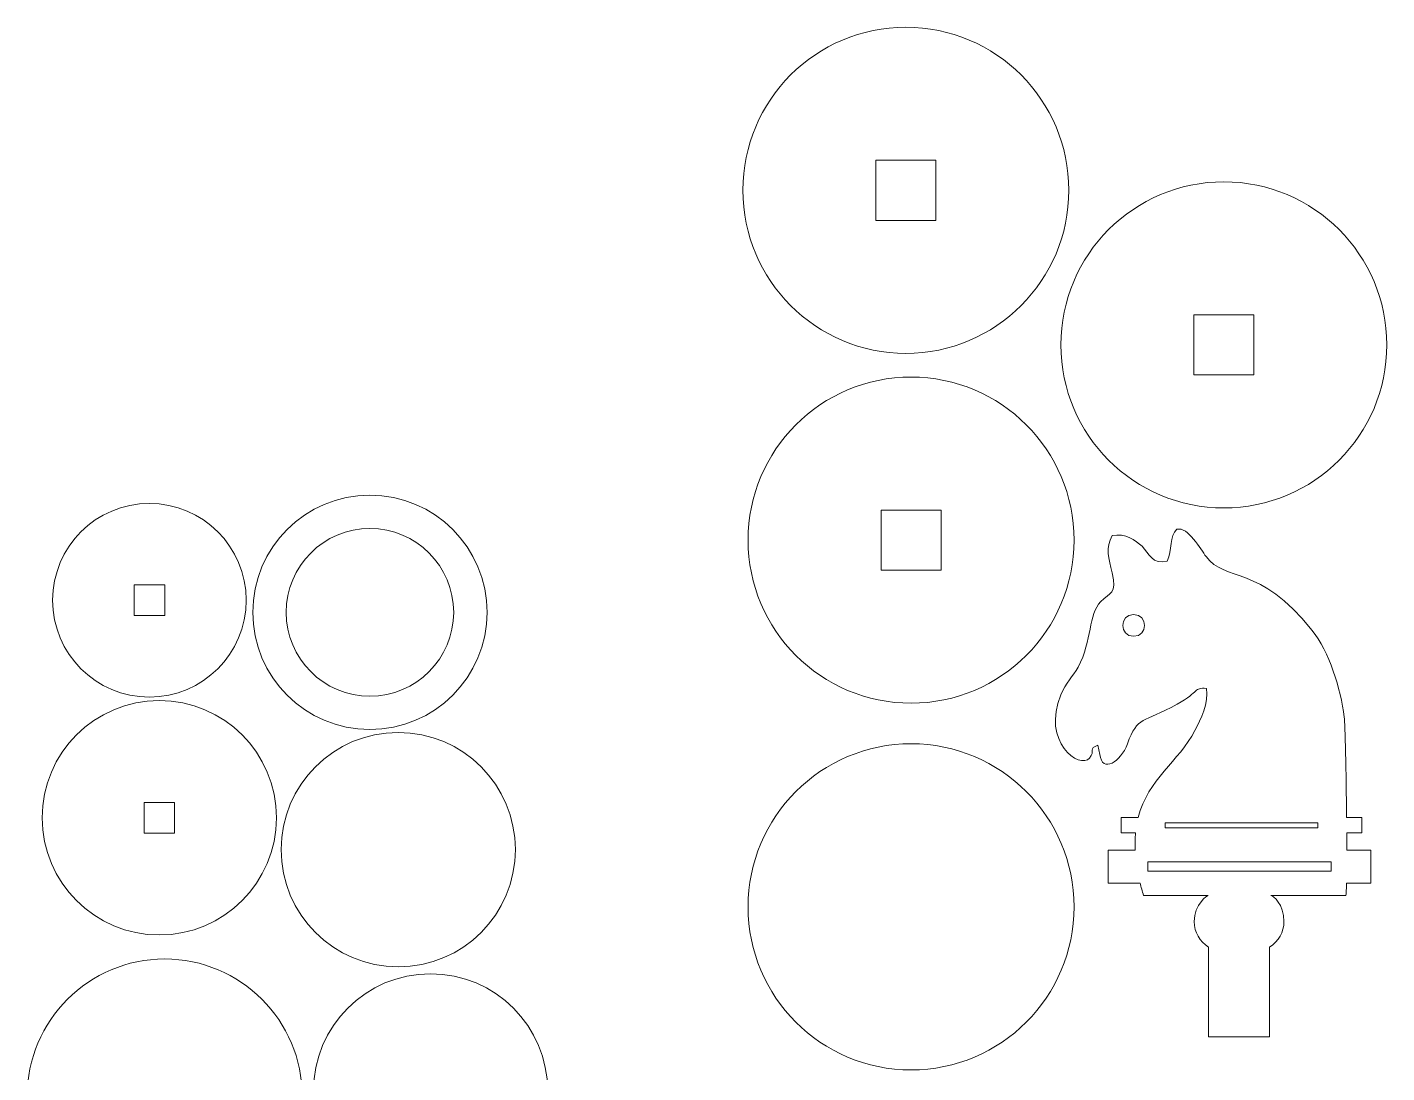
# Model space of a CAD drawing. Header units: centimetres. Extents: x -42.4 to 48.9, y -29.7 to 10.7.
# Drawn here: x -33.8 to -20.45, y -5.58 to 4.68 of the extents above; entities that cross this region are included whole.
import ezdxf

# ---------------------------------------------------------------- set-up
doc = ezdxf.new("R2010")
doc.units = ezdxf.units.CM
doc.header["$MEASUREMENT"] = 0
doc.layers.add('layer 1', color=7, linetype='Continuous')

msp = doc.modelspace()

# ---------------------------------------------------------------- linework, layer by layer
at = {"layer": 'layer 1', "color": 250, "lineweight": 20}
for points, knots in [([(-25.17165, 4.67726), (-24.28801, 4.67726), (-23.57166, 3.96092), (-23.57166, 3.07726), (-23.57166, 3.07726), (-23.57166, 2.1936), (-24.28801, 1.47726), (-25.17165, 1.47726), (-25.17165, 1.47726), (-26.05531, 1.47726), (-26.77166, 2.1936), (-26.77166, 3.07726), (-26.77166, 3.07726), (-26.77166, 3.96092), (-26.05531, 4.67726), (-25.17165, 4.67726)], [0, 0, 0, 0, 0.2, 0.2, 0.2, 0.2, 0.4, 0.4, 0.4, 0.4, 0.6, 0.6, 0.6, 0.6, 1, 1, 1, 1]), ([(-25.46666, 3.37226), (-25.46666, 3.37226), (-24.87666, 3.37226), (-24.87666, 3.37226), (-24.87666, 3.37226), (-24.87666, 3.37226), (-24.87666, 2.78226), (-24.87666, 2.78226), (-24.87666, 2.78226), (-24.87666, 2.78226), (-25.46666, 2.78226), (-25.46666, 2.78226), (-25.46666, 2.78226), (-25.46666, 2.78226), (-25.46666, 3.37226), (-25.46666, 3.37226)], [0, 0, 0, 0, 0.2, 0.2, 0.2, 0.2, 0.4, 0.4, 0.4, 0.4, 0.6, 0.6, 0.6, 0.6, 1, 1, 1, 1]), ([(-22.04957, 3.16017), (-21.16593, 3.16017), (-20.44958, 2.44383), (-20.44958, 1.56017), (-20.44958, 1.56017), (-20.44958, 0.67651), (-21.16593, -0.03983), (-22.04957, -0.03983), (-22.04957, -0.03983), (-22.93323, -0.03983), (-23.64958, 0.67651), (-23.64958, 1.56017), (-23.64958, 1.56017), (-23.64958, 2.44383), (-22.93323, 3.16017), (-22.04957, 3.16017)], [0, 0, 0, 0, 0.2, 0.2, 0.2, 0.2, 0.4, 0.4, 0.4, 0.4, 0.6, 0.6, 0.6, 0.6, 1, 1, 1, 1]), ([(-22.34458, 1.85517), (-22.34458, 1.85517), (-21.75458, 1.85517), (-21.75458, 1.85517), (-21.75458, 1.85517), (-21.75458, 1.85517), (-21.75458, 1.26517), (-21.75458, 1.26517), (-21.75458, 1.26517), (-21.75458, 1.26517), (-22.34458, 1.26517), (-22.34458, 1.26517), (-22.34458, 1.26517), (-22.34458, 1.26517), (-22.34458, 1.85517), (-22.34458, 1.85517)], [0, 0, 0, 0, 0.2, 0.2, 0.2, 0.2, 0.4, 0.4, 0.4, 0.4, 0.6, 0.6, 0.6, 0.6, 1, 1, 1, 1]), ([(-25.12045, 1.24456), (-24.23681, 1.24456), (-23.52046, 0.52822), (-23.52046, -0.35544), (-23.52046, -0.35544), (-23.52046, -1.2391), (-24.23681, -1.95544), (-25.12045, -1.95544), (-25.12045, -1.95544), (-26.00411, -1.95544), (-26.72046, -1.2391), (-26.72046, -0.35544), (-26.72046, -0.35544), (-26.72046, 0.52822), (-26.00411, 1.24456), (-25.12045, 1.24456)], [0, 0, 0, 0, 0.2, 0.2, 0.2, 0.2, 0.4, 0.4, 0.4, 0.4, 0.6, 0.6, 0.6, 0.6, 1, 1, 1, 1]), ([(-32.59832, 0.00479), (-32.07364, 0.00479), (-31.64832, -0.42051), (-31.64832, -0.9452), (-31.64832, -0.9452), (-31.64832, -1.46988), (-32.07364, -1.8952), (-32.59832, -1.8952), (-32.59832, -1.8952), (-33.12301, -1.8952), (-33.54832, -1.46988), (-33.54832, -0.9452), (-33.54832, -0.9452), (-33.54832, -0.42051), (-33.12301, 0.00479), (-32.59832, 0.00479)], [0, 0, 0, 0, 0.2, 0.2, 0.2, 0.2, 0.4, 0.4, 0.4, 0.4, 0.6, 0.6, 0.6, 0.6, 1, 1, 1, 1]), ([(-30.43339, 0.08594), (-29.79827, 0.08594), (-29.28339, -0.42893), (-29.28339, -1.06406), (-29.28339, -1.06406), (-29.28339, -1.69919), (-29.79827, -2.21406), (-30.43339, -2.21406), (-30.43339, -2.21406), (-31.06852, -2.21406), (-31.58339, -1.69919), (-31.58339, -1.06406), (-31.58339, -1.06406), (-31.58339, -0.42893), (-31.06852, 0.08594), (-30.43339, 0.08594)], [0, 0, 0, 0, 0.2, 0.2, 0.2, 0.2, 0.4, 0.4, 0.4, 0.4, 0.6, 0.6, 0.6, 0.6, 1, 1, 1, 1]), ([(-25.41546, -0.06044), (-25.41546, -0.06044), (-24.82546, -0.06044), (-24.82546, -0.06044), (-24.82546, -0.06044), (-24.82546, -0.06044), (-24.82546, -0.65044), (-24.82546, -0.65044), (-24.82546, -0.65044), (-24.82546, -0.65044), (-25.41546, -0.65044), (-25.41546, -0.65044), (-25.41546, -0.65044), (-25.41546, -0.65044), (-25.41546, -0.06044), (-25.41546, -0.06044)], [0, 0, 0, 0, 0.2, 0.2, 0.2, 0.2, 0.4, 0.4, 0.4, 0.4, 0.6, 0.6, 0.6, 0.6, 1, 1, 1, 1]), ([(-30.43339, -0.2417), (-29.97922, -0.2417), (-29.61103, -0.60988), (-29.61103, -1.06406), (-29.61103, -1.06406), (-29.61103, -1.51824), (-29.97922, -1.88642), (-30.43339, -1.88642), (-30.43339, -1.88642), (-30.88757, -1.88642), (-31.25575, -1.51824), (-31.25575, -1.06406), (-31.25575, -1.06406), (-31.25575, -0.60988), (-30.88757, -0.2417), (-30.43339, -0.2417)], [0, 0, 0, 0, 0.2, 0.2, 0.2, 0.2, 0.4, 0.4, 0.4, 0.4, 0.6, 0.6, 0.6, 0.6, 1, 1, 1, 1]), ([(-21.58858, -3.8426), (-21.58858, -3.8426), (-20.85202, -3.84321), (-20.85202, -3.84321), (-20.85202, -3.84321), (-20.84891, -3.82997), (-20.8467, -3.78604), (-20.84524, -3.72052), (-20.84524, -3.72052), (-20.84524, -3.72052), (-20.60675, -3.72052), (-20.60675, -3.72052), (-20.60675, -3.72052), (-20.60675, -3.72052), (-20.60675, -3.39615), (-20.60675, -3.39615), (-20.60675, -3.39615), (-20.60675, -3.39615), (-20.84295, -3.39615), (-20.84295, -3.39615), (-20.84295, -3.39615), (-20.84304, -3.34271), (-20.84327, -3.28647), (-20.84361, -3.22858), (-20.84361, -3.22858), (-20.84361, -3.22858), (-20.69595, -3.22858), (-20.69595, -3.22858), (-20.69595, -3.22858), (-20.69595, -3.22858), (-20.69595, -3.07722), (-20.69595, -3.07722), (-20.69595, -3.07722), (-20.69595, -3.07722), (-20.84475, -3.07722), (-20.84475, -3.07722), (-20.84475, -3.07722), (-20.84877, -2.63751), (-20.85873, -2.16025), (-20.86725, -2.09248), (-20.86725, -2.09248), (-20.90269, -1.80957), (-21.01482, -1.45282), (-21.18514, -1.23851), (-21.18514, -1.23851), (-21.70139, -0.58897), (-22.0363, -0.77064), (-22.22451, -0.51606), (-22.22451, -0.51606), (-22.27457, -0.44834), (-22.40283, -0.21904), (-22.51084, -0.24918), (-22.51084, -0.24918), (-22.58845, -0.3125), (-22.55386, -0.45777), (-22.60565, -0.56113), (-22.60565, -0.56113), (-22.75088, -0.60335), (-22.78467, -0.48484), (-22.8529, -0.41633), (-22.8529, -0.41633), (-22.91225, -0.35679), (-23.01908, -0.28527), (-23.14531, -0.31092), (-23.14531, -0.31092), (-23.21582, -0.42831), (-23.17854, -0.53706), (-23.14618, -0.67614), (-23.14618, -0.67614), (-23.09667, -0.8891), (-23.16398, -0.86324), (-23.25902, -0.95969), (-23.25902, -0.95969), (-23.38265, -1.08523), (-23.337, -1.33579), (-23.48137, -1.6014), (-23.48137, -1.6014), (-23.53165, -1.69389), (-23.60048, -1.75544), (-23.6499, -1.87343), (-23.6499, -1.87343), (-23.8432, -2.33485), (-23.4645, -2.60868), (-23.36824, -2.49356), (-23.36824, -2.49356), (-23.30891, -2.42265), (-23.38289, -2.40118), (-23.28526, -2.36694), (-23.28526, -2.36694), (-23.28526, -2.36694), (-23.26763, -2.45766), (-23.26763, -2.45766), (-23.26763, -2.45766), (-23.24378, -2.64709), (-23.06183, -2.53238), (-22.99658, -2.35513), (-22.99658, -2.35513), (-22.89367, -2.07572), (-22.84718, -2.15374), (-22.50789, -1.96515), (-22.50789, -1.96515), (-22.277, -1.83684), (-22.35317, -1.80373), (-22.21858, -1.81007), (-22.21858, -1.81007), (-22.19921, -1.95469), (-22.27437, -2.11363), (-22.33322, -2.225), (-22.33322, -2.225), (-22.4916, -2.52494), (-22.79306, -2.69877), (-22.89025, -3.07722), (-22.89025, -3.07722), (-22.89025, -3.07722), (-23.05838, -3.07722), (-23.05838, -3.07722), (-23.05838, -3.07722), (-23.05838, -3.07722), (-23.05838, -3.22858), (-23.05838, -3.22858), (-23.05838, -3.22858), (-23.05838, -3.22858), (-22.91636, -3.22858), (-22.91636, -3.22858), (-22.91636, -3.22858), (-22.92129, -3.28072), (-22.92268, -3.33638), (-22.91988, -3.39615), (-22.91988, -3.39615), (-22.91988, -3.39615), (-23.18539, -3.39615), (-23.18539, -3.39615), (-23.18539, -3.39615), (-23.18539, -3.39615), (-23.18539, -3.72052), (-23.18539, -3.72052), (-23.18539, -3.72052), (-23.18539, -3.72052), (-22.87104, -3.72052), (-22.87104, -3.72052), (-22.87104, -3.72052), (-22.86167, -3.75973), (-22.85099, -3.80017), (-22.8387, -3.84224), (-22.8387, -3.84224), (-22.8387, -3.84224), (-22.20427, -3.84106), (-22.20427, -3.84106), (-22.20427, -3.84106), (-22.20562, -3.83982), (-22.34086, -3.92689), (-22.34086, -4.09836), (-22.34086, -4.09836), (-22.34086, -4.20541), (-22.28652, -4.29116), (-22.19969, -4.34972), (-22.19969, -4.34972), (-22.19969, -4.34972), (-22.19969, -5.22856), (-22.19969, -5.22856), (-22.19969, -5.22856), (-22.19969, -5.22856), (-21.59969, -5.22856), (-21.59969, -5.22856), (-21.59969, -5.22856), (-21.59969, -5.22856), (-21.59969, -4.34915), (-21.59969, -4.34915), (-21.59969, -4.34915), (-21.51336, -4.2906), (-21.45936, -4.20506), (-21.45936, -4.09836), (-21.45936, -4.09836), (-21.45936, -3.92689), (-21.56516, -3.84286), (-21.58858, -3.8426)], [0, 0, 0, 0, 0.02222222, 0.02222222, 0.02222222, 0.02222222, 0.04444444, 0.04444444, 0.04444444, 0.04444444, 0.06666667, 0.06666667, 0.06666667, 0.06666667, 0.08888889, 0.08888889, 0.08888889, 0.08888889, 0.11111111, 0.11111111, 0.11111111, 0.11111111, 0.13333333, 0.13333333, 0.13333333, 0.13333333, 0.15555556, 0.15555556, 0.15555556, 0.15555556, 0.17777778, 0.17777778, 0.17777778, 0.17777778, 0.2, 0.2, 0.2, 0.2, 0.22222222, 0.22222222, 0.22222222, 0.22222222, 0.24444444, 0.24444444, 0.24444444, 0.24444444, 0.26666667, 0.26666667, 0.26666667, 0.26666667, 0.28888889, 0.28888889, 0.28888889, 0.28888889, 0.31111111, 0.31111111, 0.31111111, 0.31111111, 0.33333333, 0.33333333, 0.33333333, 0.33333333, 0.35555556, 0.35555556, 0.35555556, 0.35555556, 0.37777778, 0.37777778, 0.37777778, 0.37777778, 0.4, 0.4, 0.4, 0.4, 0.42222222, 0.42222222, 0.42222222, 0.42222222, 0.44444444, 0.44444444, 0.44444444, 0.44444444, 0.46666667, 0.46666667, 0.46666667, 0.46666667, 0.48888889, 0.48888889, 0.48888889, 0.48888889, 0.51111111, 0.51111111, 0.51111111, 0.51111111, 0.53333333, 0.53333333, 0.53333333, 0.53333333, 0.55555556, 0.55555556, 0.55555556, 0.55555556, 0.57777778, 0.57777778, 0.57777778, 0.57777778, 0.6, 0.6, 0.6, 0.6, 0.62222222, 0.62222222, 0.62222222, 0.62222222, 0.64444444, 0.64444444, 0.64444444, 0.64444444, 0.66666667, 0.66666667, 0.66666667, 0.66666667, 0.68888889, 0.68888889, 0.68888889, 0.68888889, 0.71111111, 0.71111111, 0.71111111, 0.71111111, 0.73333333, 0.73333333, 0.73333333, 0.73333333, 0.75555556, 0.75555556, 0.75555556, 0.75555556, 0.77777778, 0.77777778, 0.77777778, 0.77777778, 0.8, 0.8, 0.8, 0.8, 0.82222222, 0.82222222, 0.82222222, 0.82222222, 0.84444444, 0.84444444, 0.84444444, 0.84444444, 0.86666667, 0.86666667, 0.86666667, 0.86666667, 0.88888889, 0.88888889, 0.88888889, 0.88888889, 0.91111111, 0.91111111, 0.91111111, 0.91111111, 0.93333333, 0.93333333, 0.93333333, 0.93333333, 0.95555556, 0.95555556, 0.95555556, 0.95555556, 1, 1, 1, 1]), ([(-32.74831, -0.7952), (-32.74831, -0.7952), (-32.44831, -0.7952), (-32.44831, -0.7952), (-32.44831, -0.7952), (-32.44831, -0.7952), (-32.44831, -1.0952), (-32.44831, -1.0952), (-32.44831, -1.0952), (-32.44831, -1.0952), (-32.74831, -1.0952), (-32.74831, -1.0952), (-32.74831, -1.0952), (-32.74831, -1.0952), (-32.74831, -0.7952), (-32.74831, -0.7952)], [0, 0, 0, 0, 0.2, 0.2, 0.2, 0.2, 0.4, 0.4, 0.4, 0.4, 0.6, 0.6, 0.6, 0.6, 1, 1, 1, 1]), ([(-22.93501, -1.08544), (-22.79446, -1.08544), (-22.79446, -1.29894), (-22.93501, -1.29894), (-22.93501, -1.29894), (-23.07557, -1.29894), (-23.07557, -1.08544), (-22.93501, -1.08544)], [0, 0, 0, 0, 0.33333333, 0.33333333, 0.33333333, 0.33333333, 1, 1, 1, 1]), ([(-32.50122, -1.92957), (-31.8661, -1.92957), (-31.35122, -2.44444), (-31.35122, -3.07957), (-31.35122, -3.07957), (-31.35122, -3.7147), (-31.8661, -4.22957), (-32.50122, -4.22957), (-32.50122, -4.22957), (-33.13635, -4.22957), (-33.65122, -3.7147), (-33.65122, -3.07957), (-33.65122, -3.07957), (-33.65122, -2.44444), (-33.13635, -1.92957), (-32.50122, -1.92957)], [0, 0, 0, 0, 0.2, 0.2, 0.2, 0.2, 0.4, 0.4, 0.4, 0.4, 0.6, 0.6, 0.6, 0.6, 1, 1, 1, 1]), ([(-30.15557, -2.24239), (-29.52045, -2.24239), (-29.00557, -2.75726), (-29.00557, -3.39239), (-29.00557, -3.39239), (-29.00557, -4.02752), (-29.52045, -4.54239), (-30.15557, -4.54239), (-30.15557, -4.54239), (-30.7907, -4.54239), (-31.30557, -4.02752), (-31.30557, -3.39239), (-31.30557, -3.39239), (-31.30557, -2.75726), (-30.7907, -2.24239), (-30.15557, -2.24239)], [0, 0, 0, 0, 0.2, 0.2, 0.2, 0.2, 0.4, 0.4, 0.4, 0.4, 0.6, 0.6, 0.6, 0.6, 1, 1, 1, 1]), ([(-25.12045, -2.35378), (-24.23681, -2.35378), (-23.52046, -3.07012), (-23.52046, -3.95378), (-23.52046, -3.95378), (-23.52046, -4.83744), (-24.23681, -5.55378), (-25.12045, -5.55378), (-25.12045, -5.55378), (-26.00411, -5.55378), (-26.72046, -4.83744), (-26.72046, -3.95378), (-26.72046, -3.95378), (-26.72046, -3.07012), (-26.00411, -2.35378), (-25.12045, -2.35378)], [0, 0, 0, 0, 0.2, 0.2, 0.2, 0.2, 0.4, 0.4, 0.4, 0.4, 0.6, 0.6, 0.6, 0.6, 1, 1, 1, 1]), ([(-32.65122, -2.92957), (-32.65122, -2.92957), (-32.35122, -2.92957), (-32.35122, -2.92957), (-32.35122, -2.92957), (-32.35122, -2.92957), (-32.35122, -3.22957), (-32.35122, -3.22957), (-32.35122, -3.22957), (-32.35122, -3.22957), (-32.65122, -3.22957), (-32.65122, -3.22957), (-32.65122, -3.22957), (-32.65122, -3.22957), (-32.65122, -2.92957), (-32.65122, -2.92957)], [0, 0, 0, 0, 0.2, 0.2, 0.2, 0.2, 0.4, 0.4, 0.4, 0.4, 0.6, 0.6, 0.6, 0.6, 1, 1, 1, 1]), ([(-22.62718, -3.12858), (-22.62718, -3.12858), (-21.12718, -3.12858), (-21.12718, -3.12858), (-21.12718, -3.12858), (-21.12718, -3.12858), (-21.12718, -3.17721), (-21.12718, -3.17721), (-21.12718, -3.17721), (-21.12718, -3.17721), (-22.62718, -3.17721), (-22.62718, -3.17721), (-22.62718, -3.17721), (-22.62718, -3.17721), (-22.62718, -3.12858), (-22.62718, -3.12858)], [0, 0, 0, 0, 0.2, 0.2, 0.2, 0.2, 0.4, 0.4, 0.4, 0.4, 0.6, 0.6, 0.6, 0.6, 1, 1, 1, 1]), ([(-22.79607, -3.51237), (-22.79607, -3.51237), (-20.99607, -3.51237), (-20.99607, -3.51237), (-20.99607, -3.51237), (-20.99607, -3.51237), (-20.99607, -3.60427), (-20.99607, -3.60427), (-20.99607, -3.60427), (-20.99607, -3.60427), (-22.79607, -3.60427), (-22.79607, -3.60427), (-22.79607, -3.60427), (-22.79607, -3.60427), (-22.79607, -3.51237), (-22.79607, -3.51237)], [0, 0, 0, 0, 0.2, 0.2, 0.2, 0.2, 0.4, 0.4, 0.4, 0.4, 0.6, 0.6, 0.6, 0.6, 1, 1, 1, 1]), ([(-32.4483, -4.46549), (-31.7027, -4.46549), (-31.0983, -5.06989), (-31.0983, -5.81549), (-31.0983, -5.81549), (-31.0983, -6.5611), (-31.7027, -7.16549), (-32.4483, -7.16549), (-32.4483, -7.16549), (-33.19391, -7.16549), (-33.79831, -6.5611), (-33.79831, -5.81549), (-33.79831, -5.81549), (-33.79831, -5.06989), (-33.19391, -4.46549), (-32.4483, -4.46549)], [0, 0, 0, 0, 0.2, 0.2, 0.2, 0.2, 0.4, 0.4, 0.4, 0.4, 0.6, 0.6, 0.6, 0.6, 1, 1, 1, 1]), ([(-29.83801, -4.61041), (-29.20289, -4.61041), (-28.68801, -5.12528), (-28.68801, -5.76041), (-28.68801, -5.76041), (-28.68801, -6.39554), (-29.20289, -6.91041), (-29.83801, -6.91041), (-29.83801, -6.91041), (-30.47314, -6.91041), (-30.98801, -6.39554), (-30.98801, -5.76041), (-30.98801, -5.76041), (-30.98801, -5.12528), (-30.47314, -4.61041), (-29.83801, -4.61041)], [0, 0, 0, 0, 0.2, 0.2, 0.2, 0.2, 0.4, 0.4, 0.4, 0.4, 0.6, 0.6, 0.6, 0.6, 1, 1, 1, 1])]:
    msp.add_open_spline(points, degree=3, knots=knots, dxfattribs=at)

doc.saveas('drawing.dxf')
